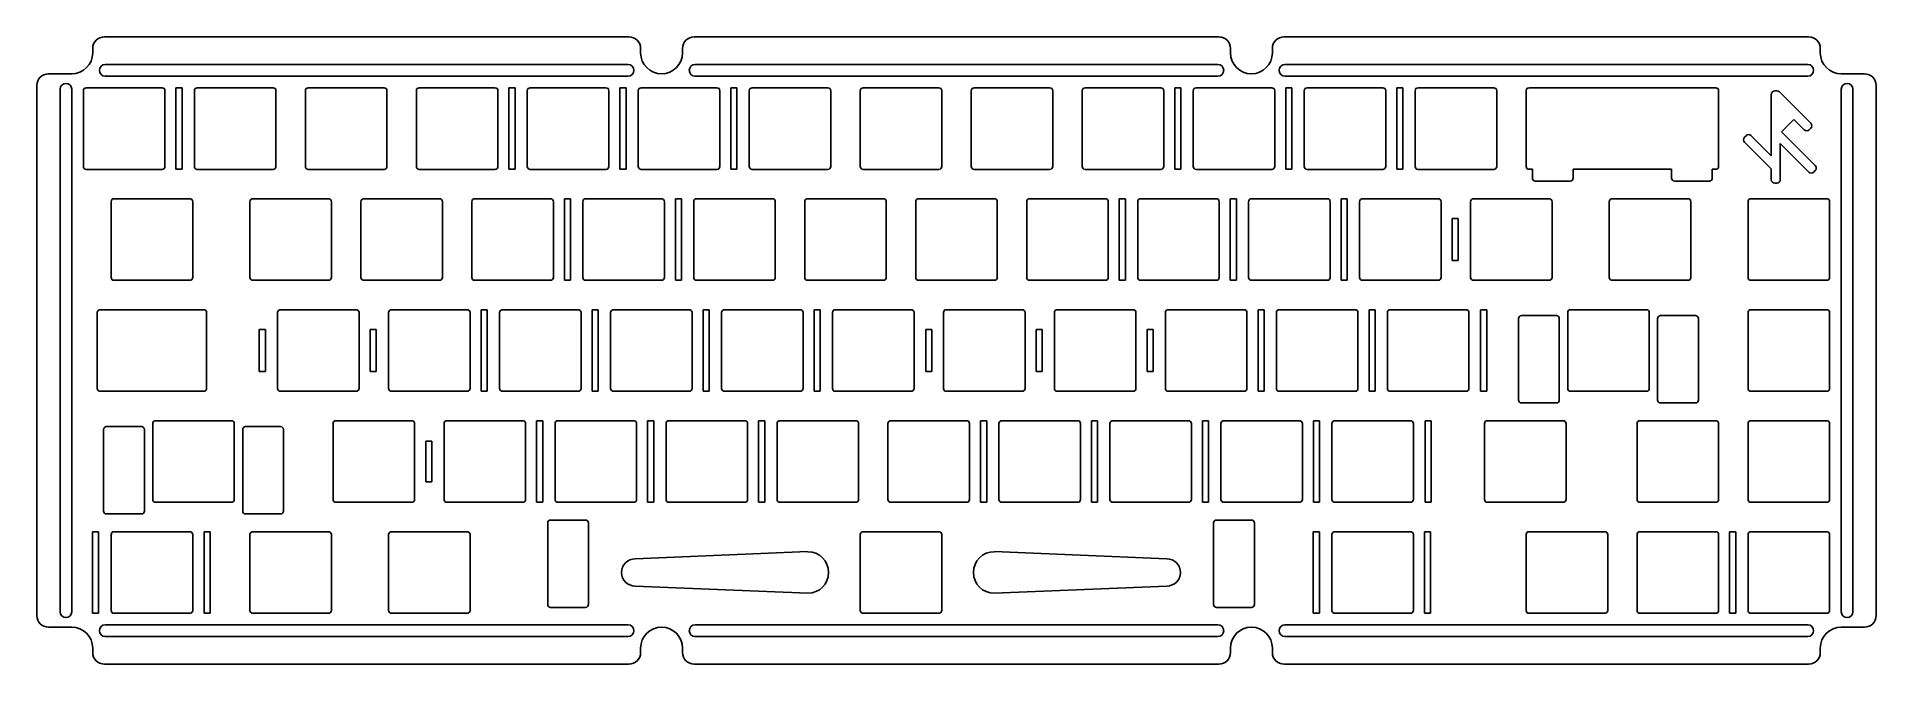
# Model space of a CAD drawing. Extents: x -185 to 131, y 130 to 238.
import ezdxf

# ---------------------------------------------------------------- set-up
doc = ezdxf.new("R2010")
doc.units = 0
doc.header["$MEASUREMENT"] = 0
doc.layers.get('0').update_dxf_attribs({"linetype": 'CONTINUOUS'})

msp = doc.modelspace()

# ---------------------------------------------------------------- linework, layer by layer
at = {"color": 0}
for p, q in [((-173.12, 237.57), (-83.07, 237.57)), ((-71.87, 237.57), (18.18, 237.57)), ((29.38, 237.57), (119.43, 237.57)), ((-175.12, 234.82), (-175.12, 235.57)), ((-81.07, 235.57), (-81.07, 234.82)), ((-73.87, 234.82), (-73.87, 235.57)), ((20.18, 235.57), (20.18, 234.82)), ((27.38, 234.82), (27.38, 235.57)), ((121.43, 235.57), (121.43, 234.82)), ((-182.72, 231.22), (-178.72, 231.22)), ((-172.97, 232.82), (-83.22, 232.82)), ((-172.97, 230.82), (-83.22, 230.82)), ((18.03, 232.82), (-71.72, 232.82)), ((18.03, 230.82), (-71.72, 230.82)), ((119.28, 232.82), (29.53, 232.82)), ((119.28, 230.82), (29.53, 230.82)), ((125.03, 231.22), (129.03, 231.22)), ((-184.72, 229.22), (-184.72, 138.23)), ((-180.72, 138.88), (-180.72, 228.57)), ((-178.72, 138.88), (-178.72, 228.57)), ((-176.72, 215.32), (-176.72, 228.32)), ((-176.22, 228.82), (-163.22, 228.82)), ((-162.72, 228.32), (-162.72, 215.32)), ((-160.83, 228.82), (-160.83, 214.83)), ((-160.83, 228.82), (-159.78, 228.82)), ((-159.78, 228.82), (-159.78, 214.83)), ((-157.67, 215.32), (-157.67, 228.32)), ((-157.17, 228.82), (-144.17, 228.82)), ((-143.67, 228.32), (-143.67, 215.32)), ((-138.62, 215.32), (-138.62, 228.32)), ((-138.12, 228.82), (-125.12, 228.82)), ((-124.62, 228.32), (-124.62, 215.32)), ((-119.57, 215.32), (-119.57, 228.32)), ((-119.07, 228.82), (-106.07, 228.82)), ((-105.57, 228.32), (-105.57, 215.32)), ((-103.68, 228.82), (-103.68, 214.83)), ((-102.63, 228.82), (-103.68, 228.82)), ((-102.63, 214.83), (-102.63, 228.82)), ((-100.52, 215.32), (-100.52, 228.32)), ((-100.02, 228.82), (-87.02, 228.82)), ((-86.52, 228.32), (-86.52, 215.32)), ((-84.63, 228.82), (-84.63, 214.83)), ((-84.63, 228.82), (-83.58, 228.82)), ((-83.58, 228.82), (-83.58, 214.83)), ((-81.47, 215.32), (-81.47, 228.32)), ((-80.97, 228.82), (-67.97, 228.82)), ((-67.47, 228.32), (-67.47, 215.32)), ((-65.58, 228.82), (-65.58, 214.83)), ((-65.58, 228.82), (-64.53, 228.82)), ((-64.53, 228.82), (-64.53, 214.83)), ((-62.42, 215.32), (-62.42, 228.32)), ((-61.92, 228.82), (-48.92, 228.82)), ((-48.42, 228.32), (-48.42, 215.32)), ((-43.37, 215.32), (-43.37, 228.32)), ((-42.87, 228.82), (-29.87, 228.82)), ((-29.37, 228.32), (-29.37, 215.32)), ((-24.32, 215.32), (-24.32, 228.32)), ((-23.82, 228.82), (-10.82, 228.82)), ((-10.32, 228.32), (-10.32, 215.32)), ((-5.27, 215.32), (-5.27, 228.32)), ((-4.77, 228.82), (8.23, 228.82)), ((8.73, 228.32), (8.73, 215.32)), ((10.62, 228.82), (10.62, 214.83)), ((11.67, 228.82), (10.62, 228.82)), ((11.67, 214.83), (11.67, 228.82)), ((13.78, 215.32), (13.78, 228.32)), ((14.28, 228.82), (27.28, 228.82)), ((27.78, 228.32), (27.78, 215.32)), ((29.67, 228.82), (29.67, 214.83)), ((30.72, 228.82), (29.67, 228.82)), ((30.72, 214.83), (30.72, 228.82)), ((32.83, 215.32), (32.83, 228.32)), ((33.33, 228.82), (46.33, 228.82)), ((46.83, 228.32), (46.83, 215.32)), ((48.72, 228.82), (48.72, 214.83)), ((49.77, 228.82), (48.72, 228.82)), ((49.77, 214.83), (49.77, 228.82)), ((51.88, 215.32), (51.88, 228.32)), ((52.38, 228.82), (65.38, 228.82)), ((65.88, 228.32), (65.88, 215.32)), ((70.93, 215.33), (70.93, 228.32)), ((71.43, 228.82), (103.48, 228.82)), ((103.98, 228.32), (103.98, 215.33)), ((113.02, 227.68), (113.02, 217.13)), ((113.98, 228.28), (113.62, 228.28)), ((119.79, 222.72), (114.4, 228.11)), ((125.03, 138.88), (125.03, 228.57)), ((127.03, 138.88), (127.03, 228.57)), ((131.03, 229.22), (131.03, 138.23)), ((114.77, 221.26), (116.9, 223.39)), ((120.57, 215.46), (114.77, 221.26)), ((116.9, 223.39), (118.68, 221.61)), ((119.53, 221.61), (119.79, 221.87)), ((108.7, 220.6), (108.42, 220.33)), ((108.42, 219.48), (113.02, 214.89)), ((113.02, 217.13), (109.54, 220.6)), ((114.56, 219.23), (119.45, 214.34)), ((114.56, 213.04), (114.56, 219.23)), ((-163.22, 214.82), (-176.22, 214.82)), ((-160.83, 214.83), (-159.78, 214.83)), ((-144.17, 214.82), (-157.17, 214.82)), ((-125.12, 214.82), (-138.12, 214.82)), ((-106.07, 214.82), (-119.07, 214.82)), ((-103.68, 214.83), (-102.63, 214.83)), ((-87.02, 214.82), (-100.02, 214.82)), ((-84.63, 214.83), (-83.58, 214.83)), ((-67.97, 214.82), (-80.97, 214.82)), ((-65.58, 214.83), (-64.53, 214.83)), ((-48.92, 214.82), (-61.92, 214.82)), ((-29.87, 214.82), (-42.87, 214.82)), ((-10.82, 214.82), (-23.82, 214.82)), ((8.23, 214.82), (-4.77, 214.82)), ((10.62, 214.83), (11.67, 214.83)), ((27.28, 214.82), (14.28, 214.82)), ((29.67, 214.83), (30.72, 214.83)), ((46.33, 214.82), (33.33, 214.82)), ((48.72, 214.83), (49.77, 214.83)), ((65.38, 214.82), (52.38, 214.82)), ((72.01, 214.83), (71.43, 214.83)), ((72.01, 213.32), (72.01, 214.83)), ((95.89, 214.83), (79.01, 214.83)), ((79.01, 214.83), (79.01, 213.32)), ((95.89, 213.32), (95.89, 214.83)), ((103.48, 214.83), (102.89, 214.83)), ((102.89, 214.83), (102.89, 213.32)), ((113.02, 214.89), (113.02, 213.04)), ((78.51, 212.82), (72.51, 212.82)), ((102.39, 212.82), (96.39, 212.82)), ((113.62, 212.44), (113.96, 212.44)), ((120.3, 214.34), (120.57, 214.61)), ((-171.96, 196.27), (-171.96, 209.27)), ((-171.46, 209.77), (-158.46, 209.77)), ((-157.96, 209.27), (-157.96, 196.27)), ((-148.15, 196.27), (-148.15, 209.27)), ((-147.65, 209.77), (-134.65, 209.77)), ((-134.15, 209.27), (-134.15, 196.27)), ((-129.1, 196.27), (-129.1, 209.27)), ((-128.6, 209.77), (-115.6, 209.77)), ((-115.1, 209.27), (-115.1, 196.27)), ((-110.05, 196.27), (-110.05, 209.27)), ((-109.55, 209.77), (-96.55, 209.77)), ((-96.05, 209.27), (-96.05, 196.27)), ((-94.16, 209.77), (-94.16, 195.78)), ((-93.11, 209.77), (-94.16, 209.77)), ((-93.11, 195.78), (-93.11, 209.77)), ((-91, 196.27), (-91, 209.27)), ((-90.5, 209.77), (-77.5, 209.77)), ((-77, 209.27), (-77, 196.27)), ((-75.11, 209.77), (-75.11, 195.78)), ((-74.06, 209.77), (-75.11, 209.77)), ((-74.06, 195.78), (-74.06, 209.77)), ((-71.95, 196.27), (-71.95, 209.27)), ((-71.45, 209.77), (-58.45, 209.77)), ((-57.95, 209.27), (-57.95, 196.27)), ((-52.9, 196.27), (-52.9, 209.27)), ((-52.4, 209.77), (-39.4, 209.77)), ((-38.9, 209.27), (-38.9, 196.27)), ((-33.85, 196.27), (-33.85, 209.27)), ((-33.35, 209.77), (-20.35, 209.77)), ((-19.85, 209.27), (-19.85, 196.27)), ((-14.8, 196.27), (-14.8, 209.27)), ((-14.3, 209.77), (-1.3, 209.77)), ((-0.8, 209.27), (-0.8, 196.27)), ((1.09, 209.77), (1.09, 195.78)), ((2.14, 209.77), (1.09, 209.77)), ((2.14, 195.78), (2.14, 209.77)), ((4.25, 196.27), (4.25, 209.27)), ((4.75, 209.77), (17.75, 209.77)), ((18.25, 209.27), (18.25, 196.27)), ((20.14, 209.77), (20.14, 195.78)), ((21.19, 209.77), (20.14, 209.77)), ((21.19, 195.78), (21.19, 209.77)), ((23.3, 196.27), (23.3, 209.27)), ((23.8, 209.77), (36.8, 209.77)), ((37.3, 209.27), (37.3, 196.27)), ((39.19, 209.77), (39.19, 195.78)), ((40.24, 209.77), (39.19, 209.77)), ((40.24, 195.78), (40.24, 209.77)), ((42.35, 196.27), (42.35, 209.27)), ((42.85, 209.77), (55.85, 209.77)), ((56.35, 209.27), (56.35, 196.27)), ((61.4, 196.27), (61.4, 209.27)), ((61.9, 209.77), (74.9, 209.77)), ((75.4, 209.27), (75.4, 196.27)), ((85.21, 196.27), (85.21, 209.27)), ((85.71, 209.77), (98.71, 209.77)), ((99.21, 209.27), (99.21, 196.27)), ((109.03, 196.27), (109.03, 209.27)), ((109.53, 209.77), (122.53, 209.77)), ((123.03, 209.27), (123.03, 196.27)), ((58.24, 206.36), (58.24, 199.19)), ((59.29, 206.36), (58.24, 206.36)), ((59.29, 199.19), (59.29, 206.36)), ((58.24, 199.19), (59.29, 199.19)), ((-158.46, 195.77), (-171.46, 195.77)), ((-134.65, 195.77), (-147.65, 195.77)), ((-115.6, 195.77), (-128.6, 195.77)), ((-96.55, 195.77), (-109.55, 195.77)), ((-94.16, 195.78), (-93.11, 195.78)), ((-77.5, 195.77), (-90.5, 195.77)), ((-75.11, 195.78), (-74.06, 195.78)), ((-58.45, 195.77), (-71.45, 195.77)), ((-39.4, 195.77), (-52.4, 195.77)), ((-20.35, 195.77), (-33.35, 195.77)), ((-1.3, 195.77), (-14.3, 195.77)), ((1.09, 195.78), (2.14, 195.78)), ((17.75, 195.77), (4.75, 195.77)), ((20.14, 195.78), (21.19, 195.78)), ((36.8, 195.77), (23.8, 195.77)), ((39.19, 195.78), (40.24, 195.78)), ((55.85, 195.77), (42.85, 195.77)), ((74.9, 195.77), (61.9, 195.77)), ((98.71, 195.77), (85.71, 195.77)), ((122.53, 195.77), (109.53, 195.77)), ((-174.34, 177.23), (-174.34, 190.22)), ((-173.84, 190.72), (-156.08, 190.72)), ((-155.58, 190.22), (-155.58, 177.22)), ((-143.39, 177.22), (-143.39, 190.22)), ((-142.89, 190.72), (-129.89, 190.72)), ((-129.39, 190.22), (-129.39, 177.22)), ((-124.34, 177.22), (-124.34, 190.22)), ((-123.84, 190.72), (-110.84, 190.72)), ((-110.34, 190.22), (-110.34, 177.22)), ((-108.44, 190.72), (-108.44, 176.73)), ((-107.39, 190.72), (-108.44, 190.72)), ((-107.39, 176.73), (-107.39, 190.72)), ((-105.29, 177.22), (-105.29, 190.22)), ((-104.79, 190.72), (-91.79, 190.72)), ((-91.29, 190.22), (-91.29, 177.22)), ((-89.39, 190.72), (-89.39, 176.73)), ((-88.34, 190.72), (-89.39, 190.72)), ((-88.34, 176.73), (-88.34, 190.72)), ((-86.24, 177.22), (-86.24, 190.22)), ((-85.74, 190.72), (-72.74, 190.72)), ((-72.24, 190.22), (-72.24, 177.22)), ((-69.29, 190.72), (-70.34, 190.72)), ((-70.34, 190.72), (-70.34, 176.73)), ((-69.29, 176.73), (-69.29, 190.72)), ((-67.19, 177.22), (-67.19, 190.22)), ((-66.69, 190.72), (-53.69, 190.72)), ((-53.19, 190.22), (-53.19, 177.22)), ((-51.29, 190.72), (-51.29, 176.73)), ((-50.24, 190.72), (-51.29, 190.72)), ((-50.24, 176.73), (-50.24, 190.72)), ((-48.14, 177.22), (-48.14, 190.22)), ((-47.64, 190.72), (-34.64, 190.72)), ((-34.14, 190.22), (-34.14, 177.22)), ((-29.09, 177.22), (-29.09, 190.22)), ((-28.59, 190.72), (-15.59, 190.72)), ((-15.09, 190.22), (-15.09, 177.22)), ((-10.04, 177.22), (-10.04, 190.22)), ((-9.54, 190.72), (3.46, 190.72)), ((3.96, 190.22), (3.96, 177.22)), ((9.01, 177.22), (9.01, 190.22)), ((9.51, 190.72), (22.51, 190.72)), ((23.01, 190.22), (23.01, 177.22)), ((24.91, 190.72), (24.91, 176.73)), ((25.96, 190.72), (24.91, 190.72)), ((25.96, 176.73), (25.96, 190.72)), ((28.06, 177.22), (28.06, 190.22)), ((28.56, 190.72), (41.56, 190.72)), ((42.06, 190.22), (42.06, 177.22)), ((43.96, 190.72), (43.96, 176.73)), ((45.01, 190.72), (43.96, 190.72)), ((45.01, 176.73), (45.01, 190.72)), ((47.11, 177.22), (47.11, 190.22)), ((47.61, 190.72), (60.61, 190.72)), ((61.11, 190.22), (61.11, 177.22)), ((63.11, 190.72), (63.11, 176.73)), ((64.16, 190.72), (63.11, 190.72)), ((64.16, 176.73), (64.16, 190.72)), ((70.13, 189.72), (76.13, 189.72)), ((78.07, 177.22), (78.07, 190.22)), ((78.57, 190.72), (91.57, 190.72)), ((92.07, 190.22), (92.07, 177.22)), ((94.01, 189.72), (100.01, 189.72)), ((109.03, 177.22), (109.03, 190.22)), ((109.53, 190.72), (122.53, 190.72)), ((123.03, 190.22), (123.03, 177.22)), ((-146.54, 187.31), (-146.54, 180.14)), ((-145.49, 187.31), (-146.54, 187.31)), ((-145.49, 180.14), (-145.49, 187.31)), ((-126.44, 187.31), (-127.49, 187.31)), ((-127.49, 187.31), (-127.49, 180.14)), ((-126.44, 180.14), (-126.44, 187.31)), ((-31.09, 187.31), (-32.14, 187.31)), ((-32.14, 187.31), (-32.14, 180.14)), ((-31.09, 180.14), (-31.09, 187.31)), ((-13.19, 187.31), (-13.19, 180.14)), ((-12.14, 187.31), (-13.19, 187.31)), ((-12.14, 180.14), (-12.14, 187.31)), ((6.91, 187.31), (5.86, 187.31)), ((5.86, 187.31), (5.86, 180.14)), ((6.91, 180.14), (6.91, 187.31)), ((69.63, 175.22), (69.63, 189.22)), ((76.63, 189.22), (76.63, 175.22)), ((93.51, 175.22), (93.51, 189.22)), ((100.51, 189.22), (100.51, 175.22)), ((-146.54, 180.14), (-145.49, 180.14)), ((-127.49, 180.14), (-126.44, 180.14)), ((-32.14, 180.14), (-31.09, 180.14)), ((-13.19, 180.14), (-12.14, 180.14)), ((5.86, 180.14), (6.91, 180.14)), ((-169.08, 176.72), (-173.84, 176.73)), ((-156.08, 176.72), (-169.08, 176.72)), ((-129.89, 176.72), (-142.89, 176.72)), ((-110.84, 176.72), (-123.84, 176.72)), ((-108.44, 176.73), (-107.39, 176.73)), ((-91.79, 176.72), (-104.79, 176.72)), ((-89.39, 176.73), (-88.34, 176.73)), ((-72.74, 176.72), (-85.74, 176.72)), ((-70.34, 176.73), (-69.29, 176.73)), ((-53.69, 176.72), (-66.69, 176.72)), ((-51.29, 176.73), (-50.24, 176.73)), ((-34.64, 176.72), (-47.64, 176.72)), ((-15.59, 176.72), (-28.59, 176.72)), ((3.46, 176.72), (-9.54, 176.72)), ((22.51, 176.72), (9.51, 176.72)), ((24.91, 176.73), (25.96, 176.73)), ((41.56, 176.72), (28.56, 176.72)), ((43.96, 176.73), (45.01, 176.73)), ((60.61, 176.72), (47.61, 176.72)), ((63.11, 176.73), (64.16, 176.73)), ((76.13, 174.72), (70.13, 174.72)), ((91.57, 176.72), (78.57, 176.72)), ((100.01, 174.72), (94.01, 174.72)), ((122.53, 176.72), (109.53, 176.72)), ((-172.76, 170.67), (-166.76, 170.67)), ((-164.82, 158.17), (-164.82, 171.17)), ((-164.32, 171.67), (-151.32, 171.67)), ((-150.82, 171.17), (-150.82, 158.17)), ((-148.88, 170.67), (-142.88, 170.67)), ((-133.86, 158.17), (-133.86, 171.17)), ((-133.36, 171.67), (-120.36, 171.67)), ((-119.86, 171.17), (-119.86, 158.17)), ((-114.81, 158.17), (-114.81, 171.17)), ((-114.31, 171.67), (-101.31, 171.67)), ((-100.81, 171.17), (-100.81, 158.17)), ((-98.92, 171.67), (-98.92, 157.68)), ((-97.87, 171.67), (-98.92, 171.67)), ((-97.87, 157.68), (-97.87, 171.67)), ((-95.76, 158.17), (-95.76, 171.17)), ((-95.26, 171.67), (-82.26, 171.67)), ((-81.76, 171.17), (-81.76, 158.17)), ((-79.87, 171.67), (-79.87, 157.68)), ((-78.82, 171.67), (-79.87, 171.67)), ((-78.82, 157.68), (-78.82, 171.67)), ((-76.71, 158.17), (-76.71, 171.17)), ((-76.21, 171.67), (-63.21, 171.67)), ((-62.71, 171.17), (-62.71, 158.17)), ((-59.77, 171.67), (-60.82, 171.67)), ((-60.82, 171.67), (-60.82, 157.68)), ((-59.77, 157.68), (-59.77, 171.67)), ((-57.66, 158.17), (-57.66, 171.17)), ((-57.16, 171.67), (-44.16, 171.67)), ((-43.66, 171.17), (-43.66, 158.17)), ((-38.61, 158.17), (-38.61, 171.17)), ((-38.11, 171.67), (-25.11, 171.67)), ((-24.61, 171.17), (-24.61, 158.17)), ((-22.72, 171.67), (-22.72, 157.68)), ((-21.67, 171.67), (-22.72, 171.67)), ((-21.67, 157.68), (-21.67, 171.67)), ((-19.56, 158.17), (-19.56, 171.17)), ((-19.06, 171.67), (-6.06, 171.67)), ((-5.56, 171.17), (-5.56, 158.17)), ((-3.67, 171.67), (-3.67, 157.68)), ((-2.62, 171.67), (-3.67, 171.67)), ((-2.62, 157.68), (-2.62, 171.67)), ((-0.51, 158.17), (-0.51, 171.17)), ((-0.01, 171.67), (12.99, 171.67)), ((13.49, 171.17), (13.49, 158.17)), ((15.38, 171.67), (15.38, 157.68)), ((16.43, 171.67), (15.38, 171.67)), ((16.43, 157.68), (16.43, 171.67)), ((18.54, 158.17), (18.54, 171.17)), ((19.04, 171.67), (32.04, 171.67)), ((32.54, 171.17), (32.54, 158.17)), ((34.43, 171.67), (34.43, 157.68)), ((35.48, 171.67), (34.43, 171.67)), ((35.48, 157.68), (35.48, 171.67)), ((37.59, 158.17), (37.59, 171.17)), ((38.09, 171.67), (51.09, 171.67)), ((51.59, 171.17), (51.59, 158.17)), ((53.59, 171.67), (53.59, 157.68)), ((54.64, 171.67), (53.59, 171.67)), ((54.64, 157.68), (54.64, 171.67)), ((63.78, 158.17), (63.78, 171.17)), ((64.28, 171.67), (77.28, 171.67)), ((77.78, 171.17), (77.78, 158.17)), ((89.98, 158.17), (89.98, 171.17)), ((90.48, 171.67), (103.48, 171.67)), ((103.98, 171.17), (103.98, 158.17)), ((109.03, 158.17), (109.03, 171.17)), ((109.53, 171.67), (122.53, 171.67)), ((123.03, 171.17), (123.03, 158.17)), ((-173.26, 156.17), (-173.26, 170.17)), ((-166.26, 170.17), (-166.26, 156.17)), ((-149.38, 156.17), (-149.38, 170.17)), ((-142.38, 170.17), (-142.38, 156.17)), ((-116.92, 168.17), (-117.97, 168.17)), ((-117.97, 168.17), (-117.97, 161.17)), ((-116.92, 161.17), (-116.92, 168.17)), ((-117.97, 161.17), (-116.92, 161.17)), ((-166.76, 155.67), (-172.76, 155.67)), ((-151.32, 157.67), (-164.32, 157.67)), ((-142.88, 155.67), (-148.88, 155.67)), ((-120.36, 157.67), (-133.36, 157.67)), ((-101.31, 157.67), (-114.31, 157.67)), ((-98.92, 157.68), (-97.87, 157.68)), ((-82.26, 157.67), (-95.26, 157.67)), ((-79.87, 157.68), (-78.82, 157.68)), ((-63.21, 157.67), (-76.21, 157.67)), ((-60.82, 157.68), (-59.77, 157.68)), ((-44.16, 157.67), (-57.16, 157.67)), ((-25.11, 157.67), (-38.11, 157.67)), ((-22.72, 157.68), (-21.67, 157.68)), ((-6.06, 157.67), (-19.06, 157.67)), ((-3.67, 157.68), (-2.62, 157.68)), ((12.99, 157.67), (-0.01, 157.67)), ((15.38, 157.68), (16.43, 157.68)), ((32.04, 157.67), (19.04, 157.67)), ((34.43, 157.68), (35.48, 157.68)), ((51.09, 157.67), (38.09, 157.67)), ((53.59, 157.68), (54.64, 157.68)), ((77.28, 157.67), (64.28, 157.67)), ((103.48, 157.67), (90.48, 157.67)), ((122.53, 157.67), (109.53, 157.67)), ((-175.16, 152.62), (-174.11, 152.62)), ((-175.16, 152.62), (-175.16, 138.63)), ((-174.11, 152.62), (-174.11, 138.63)), ((-171.96, 139.12), (-171.96, 152.12)), ((-171.46, 152.62), (-158.46, 152.62)), ((-157.96, 152.12), (-157.96, 139.12)), ((-156, 152.62), (-156, 138.63)), ((-156, 152.62), (-154.95, 152.62)), ((-154.95, 152.62), (-154.95, 138.63)), ((-148.15, 139.12), (-148.15, 152.12)), ((-147.65, 152.62), (-134.65, 152.62)), ((-134.15, 152.12), (-134.15, 139.12)), ((-124.34, 139.12), (-124.34, 152.12)), ((-123.84, 152.62), (-110.84, 152.62)), ((-110.34, 152.12), (-110.34, 139.12)), ((-97.02, 140.12), (-97.02, 154.12)), ((-96.52, 154.62), (-90.52, 154.62)), ((-90.02, 154.12), (-90.02, 140.12)), ((-43.37, 139.12), (-43.37, 152.12)), ((-42.87, 152.62), (-29.87, 152.62)), ((-29.37, 152.12), (-29.37, 139.12)), ((17.28, 140.12), (17.28, 154.12)), ((17.78, 154.62), (23.78, 154.62)), ((24.28, 154.12), (24.28, 140.12)), ((34.4, 152.62), (34.4, 138.63)), ((34.4, 152.62), (35.45, 152.62)), ((35.45, 152.62), (35.45, 138.63)), ((37.59, 139.12), (37.59, 152.12)), ((38.09, 152.62), (51.09, 152.62)), ((51.59, 152.12), (51.59, 139.12)), ((53.47, 152.62), (54.52, 152.62)), ((53.47, 152.62), (53.47, 138.63)), ((54.52, 152.62), (54.52, 138.63)), ((70.93, 139.12), (70.93, 152.12)), ((71.43, 152.62), (84.43, 152.62)), ((84.93, 152.12), (84.93, 139.12)), ((89.98, 139.12), (89.98, 152.12)), ((90.48, 152.62), (103.48, 152.62)), ((103.98, 152.12), (103.98, 139.12)), ((105.87, 152.62), (105.87, 138.63)), ((105.87, 152.62), (106.92, 152.62)), ((106.92, 152.62), (106.92, 138.63)), ((109.03, 139.12), (109.03, 152.12)), ((109.53, 152.62), (122.53, 152.62)), ((123.03, 152.12), (123.03, 139.12)), ((-82.02, 147.95), (-52.37, 149.2)), ((-20.37, 149.2), (9.27, 147.95)), ((-52.37, 142.05), (-82.02, 143.3)), ((9.27, 143.3), (-20.37, 142.05)), ((-90.52, 139.62), (-96.52, 139.62)), ((23.78, 139.62), (17.78, 139.62)), ((-178.72, 136.23), (-182.72, 136.23)), ((-175.16, 138.63), (-174.11, 138.63)), ((-172.97, 136.63), (-83.22, 136.63)), ((-158.46, 138.62), (-171.46, 138.62)), ((-156, 138.63), (-154.95, 138.63)), ((-134.65, 138.62), (-147.65, 138.62)), ((-110.84, 138.62), (-123.84, 138.62)), ((18.03, 136.63), (-71.72, 136.63)), ((-29.87, 138.62), (-42.87, 138.62)), ((119.28, 136.63), (29.53, 136.63)), ((34.4, 138.63), (35.45, 138.63)), ((51.09, 138.62), (38.09, 138.62)), ((53.47, 138.63), (54.52, 138.63)), ((84.43, 138.62), (71.43, 138.62)), ((103.48, 138.62), (90.48, 138.62)), ((105.87, 138.63), (106.92, 138.63)), ((122.53, 138.62), (109.53, 138.62)), ((129.03, 136.23), (125.03, 136.23)), ((-175.12, 131.88), (-175.12, 132.63)), ((-172.97, 134.63), (-83.22, 134.63)), ((-81.07, 132.63), (-81.07, 131.88)), ((-73.87, 131.88), (-73.87, 132.63)), ((18.03, 134.63), (-71.72, 134.63)), ((20.18, 132.63), (20.18, 131.88)), ((27.38, 131.88), (27.38, 132.63)), ((119.28, 134.63), (29.53, 134.63)), ((121.43, 132.63), (121.43, 131.88)), ((-83.07, 129.88), (-173.12, 129.88)), ((18.18, 129.88), (-71.87, 129.88)), ((119.43, 129.88), (29.38, 129.88))]:
    msp.add_line(p, q, dxfattribs=at)
for centre, radius, start, end in [((-173.12, 235.57), 2, 90, 180), ((-83.07, 235.57), 2, 0, 90), ((-71.87, 235.57), 2, 90, 180), ((18.18, 235.57), 2, 0, 90), ((29.38, 235.57), 2, 90, 180), ((119.43, 235.57), 2, 0, 90), ((-178.72, 234.82), 3.6, 270, 0), ((-77.47, 234.82), 3.6, 180, 270), ((-77.47, 234.82), 3.6, 270, 0), ((23.78, 234.82), 3.6, 180, 270), ((23.78, 234.82), 3.6, 270, 0), ((125.03, 234.82), 3.6, 180, 270), ((-182.72, 229.22), 2, 90, 180), ((-172.97, 231.82), 1, 90, 270), ((-83.22, 231.82), 1, 270, 90), ((-71.72, 231.82), 1, 90, 270), ((18.03, 231.82), 1, 270, 90), ((29.53, 231.82), 1, 90, 270), ((119.28, 231.82), 1, 270, 90), ((129.03, 229.22), 2, 0, 90), ((-179.72, 228.57), 1, 90, 180), ((-179.72, 228.57), 1, 0, 90), ((-176.22, 228.32), 0.5, 90, 180), ((-163.22, 228.32), 0.5, 0, 90), ((-157.17, 228.32), 0.5, 90, 180), ((-144.17, 228.32), 0.5, 0, 90), ((-138.12, 228.32), 0.5, 90, 180), ((-125.12, 228.32), 0.5, 0, 90), ((-119.07, 228.32), 0.5, 90, 180), ((-106.07, 228.32), 0.5, 0, 90), ((-100.02, 228.32), 0.5, 90, 180), ((-87.02, 228.32), 0.5, 0, 90), ((-80.97, 228.32), 0.5, 90, 180), ((-67.97, 228.32), 0.5, 0, 90), ((-61.92, 228.32), 0.5, 90, 180), ((-48.92, 228.32), 0.5, 0, 90), ((-42.87, 228.32), 0.5, 90, 180), ((-29.87, 228.32), 0.5, 0, 90), ((-23.82, 228.32), 0.5, 90, 180), ((-10.82, 228.32), 0.5, 0, 90), ((-4.77, 228.32), 0.5, 90, 180), ((8.23, 228.32), 0.5, 0, 90), ((14.28, 228.32), 0.5, 90, 180), ((27.28, 228.32), 0.5, 0, 90), ((33.33, 228.32), 0.5, 90, 180), ((46.33, 228.32), 0.5, 0, 90), ((52.38, 228.32), 0.5, 90, 180), ((65.38, 228.32), 0.5, 0, 90), ((71.43, 228.32), 0.5, 90, 180), ((103.48, 228.32), 0.5, 0, 90), ((113.62, 227.68), 0.6, 90, 180), ((113.98, 227.68), 0.6, 45, 90), ((126.03, 228.57), 1, 90, 180), ((126.03, 228.57), 1, 0, 90), ((119.1, 222.04), 0.6, 225, 270), ((119.1, 222.04), 0.6, 270, 315), ((119.36, 222.3), 0.6, 315, 45), ((108.85, 219.91), 0.6, 135, 225), ((109.12, 220.18), 0.6, 45, 135), ((-176.22, 215.32), 0.5, 180, 270), ((-163.22, 215.32), 0.5, 270, 0), ((-157.17, 215.32), 0.5, 180, 270), ((-144.17, 215.32), 0.5, 270, 0), ((-138.12, 215.32), 0.5, 180, 270), ((-125.12, 215.32), 0.5, 270, 0), ((-119.07, 215.32), 0.5, 180, 270), ((-106.07, 215.32), 0.5, 270, 0), ((-100.02, 215.32), 0.5, 180, 270), ((-87.02, 215.32), 0.5, 270, 0), ((-80.97, 215.32), 0.5, 180, 270), ((-67.97, 215.32), 0.5, 270, 0), ((-61.92, 215.32), 0.5, 180, 270), ((-48.92, 215.32), 0.5, 270, 0), ((-42.87, 215.32), 0.5, 180, 270), ((-29.87, 215.32), 0.5, 270, 0), ((-23.82, 215.32), 0.5, 180, 270), ((-10.82, 215.32), 0.5, 270, 0), ((-4.77, 215.32), 0.5, 180, 270), ((8.23, 215.32), 0.5, 270, 0), ((14.28, 215.32), 0.5, 180, 270), ((27.28, 215.32), 0.5, 270, 0), ((33.33, 215.32), 0.5, 180, 270), ((46.33, 215.32), 0.5, 270, 0), ((52.38, 215.32), 0.5, 180, 270), ((65.38, 215.32), 0.5, 270, 0), ((71.43, 215.33), 0.5, 180, 270), ((103.48, 215.33), 0.5, 270, 0), ((120.14, 215.03), 0.6, 315, 45), ((72.51, 213.32), 0.5, 180, 270), ((78.51, 213.32), 0.5, 270, 0), ((96.39, 213.32), 0.5, 180, 270), ((102.39, 213.32), 0.5, 270, 0), ((113.62, 213.04), 0.6, 180, 270), ((113.96, 213.04), 0.6, 270, 0), ((119.87, 214.76), 0.6, 225, 270), ((119.87, 214.76), 0.6, 270, 315), ((-171.46, 209.27), 0.5, 90, 180), ((-158.46, 209.27), 0.5, 0, 90), ((-147.65, 209.27), 0.5, 90, 180), ((-134.65, 209.27), 0.5, 0, 90), ((-128.6, 209.27), 0.5, 90, 180), ((-115.6, 209.27), 0.5, 0, 90), ((-109.55, 209.27), 0.5, 90, 180), ((-96.55, 209.27), 0.5, 0, 90), ((-90.5, 209.27), 0.5, 90, 180), ((-77.5, 209.27), 0.5, 0, 90), ((-71.45, 209.27), 0.5, 90, 180), ((-58.45, 209.27), 0.5, 0, 90), ((-52.4, 209.27), 0.5, 90, 180), ((-39.4, 209.27), 0.5, 0, 90), ((-33.35, 209.27), 0.5, 90, 180), ((-20.35, 209.27), 0.5, 0, 90), ((-14.3, 209.27), 0.5, 90, 180), ((-1.3, 209.27), 0.5, 0, 90), ((4.75, 209.27), 0.5, 90, 180), ((17.75, 209.27), 0.5, 0, 90), ((23.8, 209.27), 0.5, 90, 180), ((36.8, 209.27), 0.5, 0, 90), ((42.85, 209.27), 0.5, 90, 180), ((55.85, 209.27), 0.5, 0, 90), ((61.9, 209.27), 0.5, 90, 180), ((74.9, 209.27), 0.5, 0, 90), ((85.71, 209.27), 0.5, 90, 180), ((98.71, 209.27), 0.5, 0, 90), ((109.53, 209.27), 0.5, 90, 180), ((122.53, 209.27), 0.5, 0, 90), ((-171.46, 196.27), 0.5, 180, 270), ((-158.46, 196.27), 0.5, 270, 0), ((-147.65, 196.27), 0.5, 180, 270), ((-134.65, 196.27), 0.5, 270, 0), ((-128.6, 196.27), 0.5, 180, 270), ((-115.6, 196.27), 0.5, 270, 0), ((-109.55, 196.27), 0.5, 180, 270), ((-96.55, 196.27), 0.5, 270, 0), ((-90.5, 196.27), 0.5, 180, 270), ((-77.5, 196.27), 0.5, 270, 0), ((-71.45, 196.27), 0.5, 180, 270), ((-58.45, 196.27), 0.5, 270, 0), ((-52.4, 196.27), 0.5, 180, 270), ((-39.4, 196.27), 0.5, 270, 0), ((-33.35, 196.27), 0.5, 180, 270), ((-20.35, 196.27), 0.5, 270, 0), ((-14.3, 196.27), 0.5, 180, 270), ((-1.3, 196.27), 0.5, 270, 0), ((4.75, 196.27), 0.5, 180, 270), ((17.75, 196.27), 0.5, 270, 0), ((23.8, 196.27), 0.5, 180, 270), ((36.8, 196.27), 0.5, 270, 0), ((42.85, 196.27), 0.5, 180, 270), ((55.85, 196.27), 0.5, 270, 0), ((61.9, 196.27), 0.5, 180, 270), ((74.9, 196.27), 0.5, 270, 0), ((85.71, 196.27), 0.5, 180, 270), ((98.71, 196.27), 0.5, 270, 0), ((109.53, 196.27), 0.5, 180, 270), ((122.53, 196.27), 0.5, 270, 0), ((-173.84, 190.22), 0.5, 90, 180), ((-156.08, 190.22), 0.5, 0, 90), ((-142.89, 190.22), 0.5, 90, 180), ((-129.89, 190.22), 0.5, 0, 90), ((-123.84, 190.22), 0.5, 90, 180), ((-110.84, 190.22), 0.5, 0, 90), ((-104.79, 190.22), 0.5, 90, 180), ((-91.79, 190.22), 0.5, 0, 90), ((-85.74, 190.22), 0.5, 90, 180), ((-72.74, 190.22), 0.5, 0, 90), ((-66.69, 190.22), 0.5, 90, 180), ((-53.69, 190.22), 0.5, 0, 90), ((-47.64, 190.22), 0.5, 90, 180), ((-34.64, 190.22), 0.5, 0, 90), ((-28.59, 190.22), 0.5, 90, 180), ((-15.59, 190.22), 0.5, 0, 90), ((-9.54, 190.22), 0.5, 90, 180), ((3.46, 190.22), 0.5, 0, 90), ((9.51, 190.22), 0.5, 90, 180), ((22.51, 190.22), 0.5, 0, 90), ((28.56, 190.22), 0.5, 90, 180), ((41.56, 190.22), 0.5, 0, 90), ((47.61, 190.22), 0.5, 90, 180), ((60.61, 190.22), 0.5, 0, 90), ((70.13, 189.22), 0.5, 90, 180), ((76.13, 189.22), 0.5, 0, 90), ((78.57, 190.22), 0.5, 90, 180), ((91.57, 190.22), 0.5, 0, 90), ((94.01, 189.22), 0.5, 90, 180), ((100.01, 189.22), 0.5, 0, 90), ((109.53, 190.22), 0.5, 90, 180), ((122.53, 190.22), 0.5, 0, 90), ((-173.84, 177.23), 0.5, 180, 269.9924), ((-156.08, 177.22), 0.5, 270, 0), ((-142.89, 177.22), 0.5, 180, 270), ((-129.89, 177.22), 0.5, 270, 0), ((-123.84, 177.22), 0.5, 180, 270), ((-110.84, 177.22), 0.5, 270, 0), ((-104.79, 177.22), 0.5, 180, 270), ((-91.79, 177.22), 0.5, 270, 0), ((-85.74, 177.22), 0.5, 180, 270), ((-72.74, 177.22), 0.5, 270, 0), ((-66.69, 177.22), 0.5, 180, 270), ((-53.69, 177.22), 0.5, 270, 0), ((-47.64, 177.22), 0.5, 180, 270), ((-34.64, 177.22), 0.5, 270, 0), ((-28.59, 177.22), 0.5, 180, 270), ((-15.59, 177.22), 0.5, 270, 0), ((-9.54, 177.22), 0.5, 180, 270), ((3.46, 177.22), 0.5, 270, 0), ((9.51, 177.22), 0.5, 180, 270), ((22.51, 177.22), 0.5, 270, 0), ((28.56, 177.22), 0.5, 180, 270), ((41.56, 177.22), 0.5, 270, 0), ((47.61, 177.22), 0.5, 180, 270), ((60.61, 177.22), 0.5, 270, 0), ((78.57, 177.22), 0.5, 180, 270), ((91.57, 177.22), 0.5, 270, 0), ((109.53, 177.22), 0.5, 180, 270), ((122.53, 177.22), 0.5, 270, 0), ((70.13, 175.22), 0.5, 180, 270), ((76.13, 175.22), 0.5, 270, 0), ((94.01, 175.22), 0.5, 180, 270), ((100.01, 175.22), 0.5, 270, 0), ((-172.76, 170.17), 0.5, 90, 180), ((-166.76, 170.17), 0.5, 0, 90), ((-164.32, 171.17), 0.5, 90, 180), ((-151.32, 171.17), 0.5, 0, 90), ((-148.88, 170.17), 0.5, 90, 180), ((-142.88, 170.17), 0.5, 0, 90), ((-133.36, 171.17), 0.5, 90, 180), ((-120.36, 171.17), 0.5, 0, 90), ((-114.31, 171.17), 0.5, 90, 180), ((-101.31, 171.17), 0.5, 0, 90), ((-95.26, 171.17), 0.5, 90, 180), ((-82.26, 171.17), 0.5, 0, 90), ((-76.21, 171.17), 0.5, 90, 180), ((-63.21, 171.17), 0.5, 0, 90), ((-57.16, 171.17), 0.5, 90, 180), ((-44.16, 171.17), 0.5, 0, 90), ((-38.11, 171.17), 0.5, 90, 180), ((-25.11, 171.17), 0.5, 0, 90), ((-19.06, 171.17), 0.5, 90, 180), ((-6.06, 171.17), 0.5, 0, 90), ((-0.01, 171.17), 0.5, 90, 180), ((12.99, 171.17), 0.5, 0, 90), ((19.04, 171.17), 0.5, 90, 180), ((32.04, 171.17), 0.5, 0, 90), ((38.09, 171.17), 0.5, 90, 180), ((51.09, 171.17), 0.5, 0, 90), ((64.28, 171.17), 0.5, 90, 180), ((77.28, 171.17), 0.5, 0, 90), ((90.48, 171.17), 0.5, 90, 180), ((103.48, 171.17), 0.5, 0, 90), ((109.53, 171.17), 0.5, 90, 180), ((122.53, 171.17), 0.5, 0, 90), ((-164.32, 158.17), 0.5, 180, 270), ((-151.32, 158.17), 0.5, 270, 0), ((-133.36, 158.17), 0.5, 180, 270), ((-120.36, 158.17), 0.5, 270, 0), ((-114.31, 158.17), 0.5, 180, 270), ((-101.31, 158.17), 0.5, 270, 0), ((-95.26, 158.17), 0.5, 180, 270), ((-82.26, 158.17), 0.5, 270, 0), ((-76.21, 158.17), 0.5, 180, 270), ((-63.21, 158.17), 0.5, 270, 0), ((-57.16, 158.17), 0.5, 180, 270), ((-44.16, 158.17), 0.5, 270, 0), ((-38.11, 158.17), 0.5, 180, 270), ((-25.11, 158.17), 0.5, 270, 0), ((-19.06, 158.17), 0.5, 180, 270), ((-6.06, 158.17), 0.5, 270, 0), ((-0.01, 158.17), 0.5, 180, 270), ((12.99, 158.17), 0.5, 270, 0), ((19.04, 158.17), 0.5, 180, 270), ((32.04, 158.17), 0.5, 270, 0), ((38.09, 158.17), 0.5, 180, 270), ((51.09, 158.17), 0.5, 270, 0), ((64.28, 158.17), 0.5, 180, 270), ((77.28, 158.17), 0.5, 270, 0), ((90.48, 158.17), 0.5, 180, 270), ((103.48, 158.17), 0.5, 270, 0), ((109.53, 158.17), 0.5, 180, 270), ((122.53, 158.17), 0.5, 270, 0), ((-172.76, 156.17), 0.5, 180, 270), ((-166.76, 156.17), 0.5, 270, 0), ((-148.88, 156.17), 0.5, 180, 270), ((-142.88, 156.17), 0.5, 270, 0), ((-171.46, 152.12), 0.5, 90, 180), ((-158.46, 152.12), 0.5, 0, 90), ((-147.65, 152.12), 0.5, 90, 180), ((-134.65, 152.12), 0.5, 0, 90), ((-123.84, 152.12), 0.5, 90, 180), ((-110.84, 152.12), 0.5, 0, 90), ((-96.52, 154.12), 0.5, 90, 180), ((-90.52, 154.12), 0.5, 0, 90), ((-42.87, 152.12), 0.5, 90, 180), ((-29.87, 152.12), 0.5, 0, 90), ((17.78, 154.12), 0.5, 90, 180), ((23.78, 154.12), 0.5, 0, 90), ((38.09, 152.12), 0.5, 90, 180), ((51.09, 152.12), 0.5, 0, 90), ((71.43, 152.12), 0.5, 90, 180), ((84.43, 152.12), 0.5, 0, 90), ((90.48, 152.12), 0.5, 90, 180), ((103.48, 152.12), 0.5, 0, 90), ((109.53, 152.12), 0.5, 90, 180), ((122.53, 152.12), 0.5, 0, 90), ((-52.37, 145.62), 3.57, 270, 90), ((-20.37, 145.62), 3.57, 90, 270), ((-82.02, 145.62), 2.33, 90, 270), ((9.27, 145.62), 2.33, 270, 90), ((-171.46, 139.12), 0.5, 180, 270), ((-158.46, 139.12), 0.5, 270, 0), ((-147.65, 139.12), 0.5, 180, 270), ((-134.65, 139.12), 0.5, 270, 0), ((-123.84, 139.12), 0.5, 180, 270), ((-110.84, 139.12), 0.5, 270, 0), ((-96.52, 140.12), 0.5, 180, 270), ((-90.52, 140.12), 0.5, 270, 0), ((-42.87, 139.12), 0.5, 180, 270), ((-29.87, 139.12), 0.5, 270, 0), ((17.78, 140.12), 0.5, 180, 270), ((23.78, 140.12), 0.5, 270, 0), ((38.09, 139.12), 0.5, 180, 270), ((51.09, 139.12), 0.5, 270, 0), ((71.43, 139.12), 0.5, 180, 270), ((84.43, 139.12), 0.5, 270, 0), ((90.48, 139.12), 0.5, 180, 270), ((103.48, 139.12), 0.5, 270, 0), ((109.53, 139.12), 0.5, 180, 270), ((122.53, 139.12), 0.5, 270, 0), ((-182.72, 138.23), 2, 180, 270), ((-179.72, 138.88), 1, 180, 0), ((-178.72, 132.63), 3.6, 0, 90), ((-172.97, 135.63), 1, 90, 270), ((-83.22, 135.63), 1, 270, 90), ((-77.47, 132.63), 3.6, 0, 180), ((-71.72, 135.63), 1, 90, 270), ((18.03, 135.63), 1, 270, 90), ((23.78, 132.63), 3.6, 0, 180), ((29.53, 135.63), 1, 90, 270), ((119.28, 135.63), 1, 270, 90), ((125.03, 132.63), 3.6, 90, 180), ((126.03, 138.88), 1, 180, 0), ((129.03, 138.23), 2, 270, 0), ((-173.12, 131.88), 2, 180, 270), ((-83.07, 131.88), 2, 270, 0), ((-71.87, 131.88), 2, 180, 270), ((18.18, 131.88), 2, 270, 0), ((29.38, 131.88), 2, 180, 270), ((119.43, 131.88), 2, 270, 0)]:
    msp.add_arc(centre, radius, start, end, dxfattribs=at)

doc.saveas('drawing.dxf')
